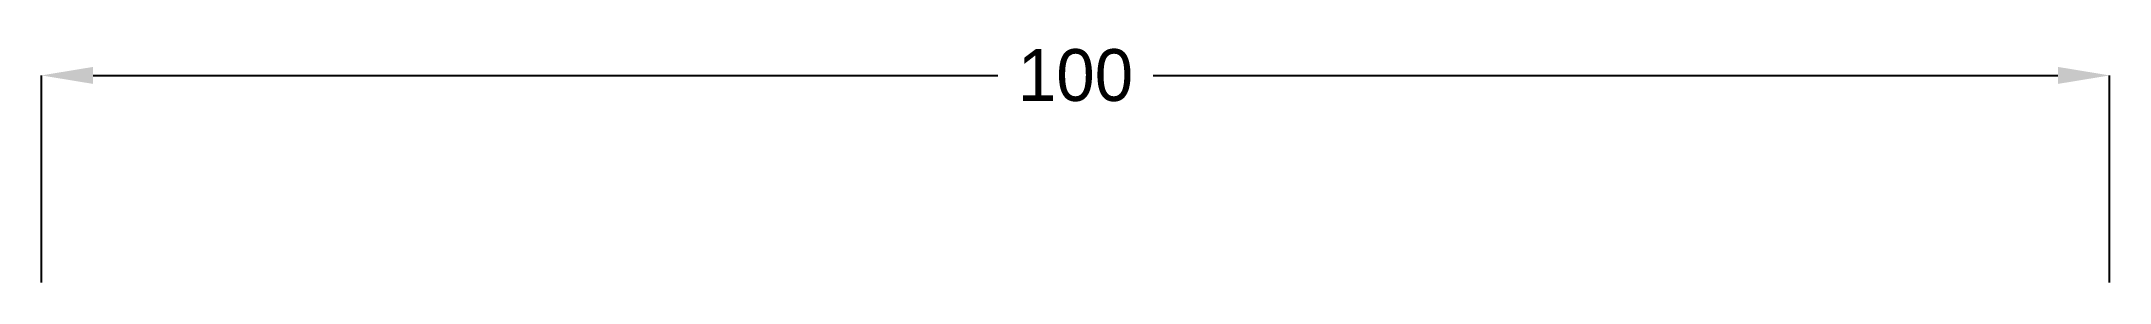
# Model space of a CAD drawing. Header units: metres. Extents: x 0 to 100, y 0 to 12.
import ezdxf

# ---------------------------------------------------------------- set-up
doc = ezdxf.new("R2010")
doc.units = ezdxf.units.M
doc.layers.add('DIMWHITE', color=255, linetype='Continuous')
doc.dimstyles.get("Standard").update_dxf_attribs({"dimtxt": 2.5, "dimasz": 2.5, "dimexe": 1.25, "dimexo": 0.625, "dimtad": 1, "dimcen": 2.5, "dimclrd": 3, "dimclre": 3, "dimclrt": 2, "dimazin": 3, "dimtfac": 1, "dimtmove": 0, "dimatfit": 3})

# ---------------------------------------------------------------- blocks, each defined once
blk = doc.blocks.new('_CLOSEDFILLED')
at = {"color": 0, "linetype": 'BYBLOCK'}
blk.add_solid([(-1, 0.164), (0, 0), (-1, -0.164)], dxfattribs=at)
blk = doc.blocks.new('*D1')
at = {"color": 3}
for p, q in [((0, 0), (0, 10)), ((2.5, 10), (46.25, 10)), ((53.75, 10), (97.5, 10)), ((100, 0), (100, 10))]:
    blk.add_line(p, q, dxfattribs=at)
at = {"layer": 'Defpoints'}
for p in [(0, 10), (0, 0), (100, 0)]:
    blk.add_point(p, dxfattribs=at)
at = {"layer": 'DIMWHITE', "color": 3, "xscale": 2.5, "yscale": 2.5, "rotation": 180}
blk.add_blockref('_CLOSEDFILLED', (0, 10), dxfattribs=at)
at = {"layer": 'DIMWHITE', "color": 3, "xscale": 2.5, "yscale": 2.5}
blk.add_blockref('_CLOSEDFILLED', (100, 10), dxfattribs=at)
at = {"layer": 'DIMWHITE', "color": 2, "insert": (50, 10), "char_height": 2.5, "attachment_point": 5}
blk.add_mtext('100', dxfattribs=at)

msp = doc.modelspace()

# ---------------------------------------------------------------- dimensions: what is measured, and where the dimension line sits
at = {"layer": 'DIMWHITE'}
dim = msp.add_linear_dim(base=(0, 10), p1=(0, 0), p2=(100, 0), dimstyle='Standard', dxfattribs=at)
dim.commit()
dim.dimension.update_dxf_attribs({"geometry": '*D1', "text_midpoint": (50, 10)})

doc.saveas('drawing.dxf')
